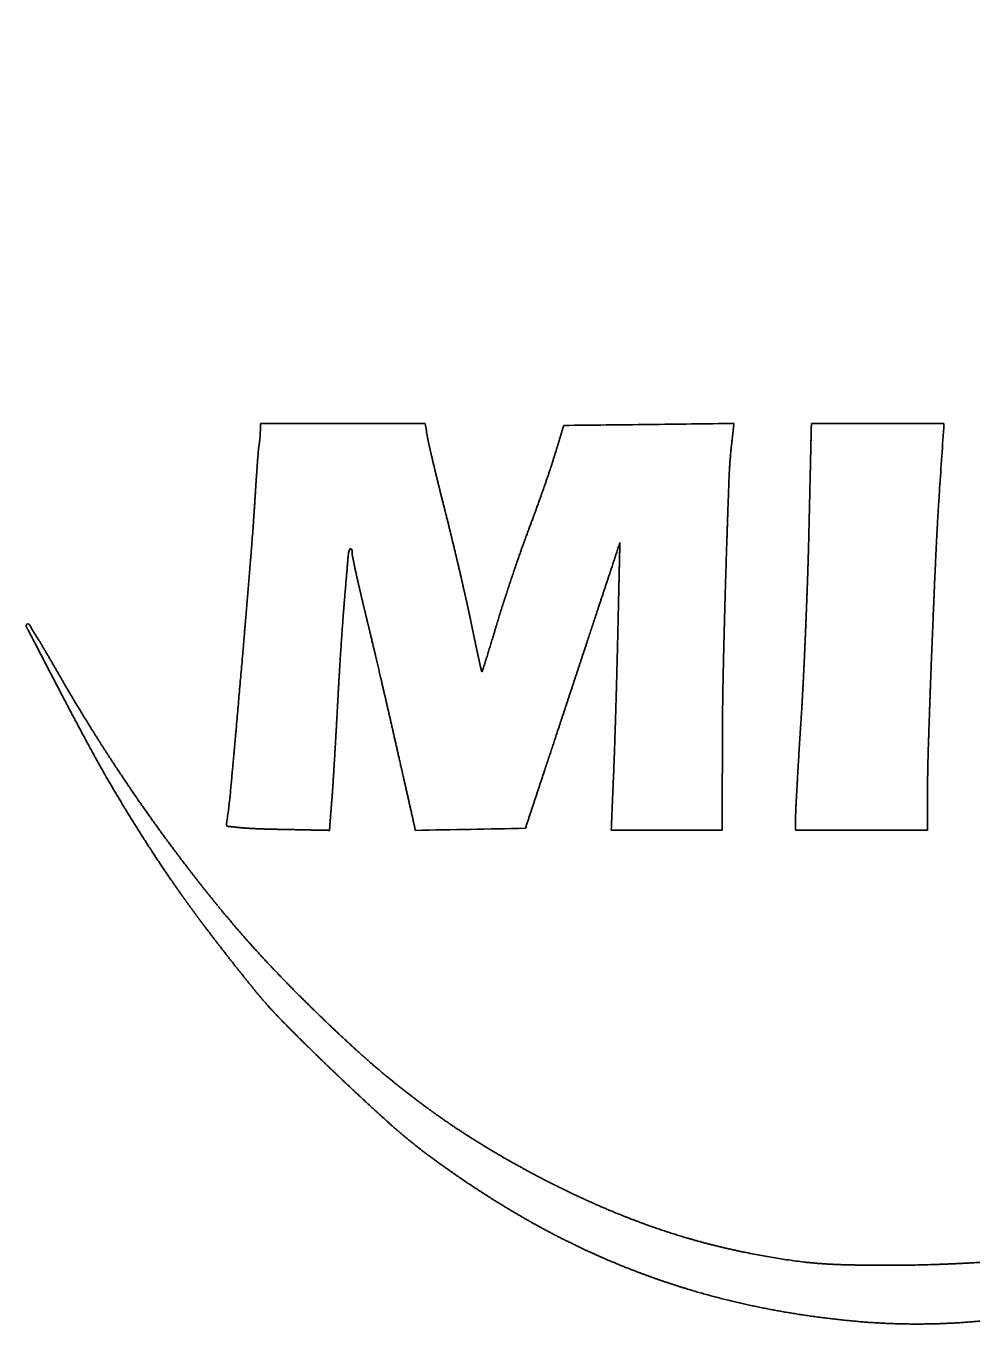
# Model space of a CAD drawing. Extents: x 6327 to 10269, y -393 to 3204.
# Drawn here: x 8619.85 to 8641.71, y 1441.02 to 1471.03 of the extents above; entities that cross this region are included whole.
import ezdxf

# ---------------------------------------------------------------- set-up
doc = ezdxf.new("R2010")
doc.units = 0
doc.header["$LTSCALE"] = 5
doc.layers.add('1', color=7, linetype='CONTINUOUS', true_color=0xffffff)

msp = doc.modelspace()

# ---------------------------------------------------------------- linework, layer by layer
at = {"layer": '1', "color": 7, "linetype": 'Continuous', "lineweight": 35}
for points, weights, degree, knots in [([(8652.502, 1444.419), (8652.147, 1444.241), (8651.791, 1444.065), (8651.434, 1443.891), (8650.867, 1443.615), (8650.656, 1443.517), (8650.443, 1443.421), (8649.491, 1443.014), (8648.744, 1442.721), (8647.989, 1442.451), (8646.517, 1441.974), (8645.8, 1441.771), (8645.075, 1441.596), (8643.673, 1441.311), (8642.995, 1441.203), (8642.313, 1441.122), (8641.004, 1441.021), (8640.376, 1441.006), (8639.749, 1441.025), (8638.441, 1441.136), (8637.761, 1441.224), (8637.086, 1441.344), (8635.768, 1441.64), (8635.126, 1441.818), (8634.495, 1442.028), (8633.247, 1442.512), (8632.632, 1442.786), (8632.031, 1443.09), (8630.831, 1443.774), (8630.231, 1444.15), (8629.648, 1444.551), (8628.861, 1445.143), (8628.644, 1445.316), (8628.432, 1445.496), (8627.918, 1445.96), (8627.612, 1446.242), (8627.309, 1446.526), (8626.71, 1447.098), (8626.413, 1447.386), (8626.12, 1447.677), (8625.643, 1448.158), (8625.463, 1448.352), (8625.29, 1448.551), (8624.882, 1449.055), (8624.642, 1449.355), (8624.406, 1449.658), (8623.968, 1450.229), (8623.767, 1450.498), (8623.57, 1450.769), (8623.191, 1451.307), (8623.009, 1451.574), (8622.83, 1451.843), (8622.469, 1452.406), (8622.285, 1452.699), (8622.105, 1452.995), (8621.781, 1453.539), (8621.637, 1453.788), (8621.497, 1454.038), (8621.176, 1454.631), (8620.993, 1454.973), (8620.812, 1455.315), (8620.44, 1456.029), (8620.247, 1456.4), (8620.054, 1456.771), (8619.862, 1457.142), (8619.85, 1457.164), (8619.849, 1457.189), (8619.858, 1457.213), (8619.875, 1457.23), (8619.881, 1457.235), (8619.889, 1457.237), (8619.896, 1457.234), (8619.9, 1457.227), (8619.946, 1457.155), (8619.991, 1457.083), (8620.036, 1457.011), (8620.134, 1456.854), (8620.186, 1456.769), (8620.238, 1456.684), (8620.349, 1456.495), (8620.409, 1456.393), (8620.468, 1456.29), (8620.816, 1455.68), (8621.114, 1455.179), (8621.421, 1454.683), (8622.053, 1453.707), (8622.377, 1453.226), (8622.71, 1452.752), (8623.379, 1451.837), (8623.715, 1451.396), (8624.059, 1450.963), (8624.733, 1450.147), (8625.065, 1449.767), (8625.406, 1449.396), (8626.144, 1448.634), (8626.539, 1448.242), (8626.941, 1447.857), (8627.7, 1447.157), (8628.059, 1446.846), (8628.428, 1446.545), (8629.16, 1445.984), (8629.524, 1445.724), (8629.897, 1445.475), (8630.678, 1444.99), (8631.085, 1444.753), (8631.499, 1444.527), (8632.271, 1444.133), (8632.628, 1443.962), (8632.988, 1443.8), (8633.693, 1443.502), (8634.037, 1443.369), (8634.386, 1443.245), (8635.082, 1443.021), (8635.429, 1442.921), (8635.779, 1442.831), (8636.494, 1442.67), (8636.858, 1442.599), (8637.224, 1442.538), (8637.867, 1442.449), (8638.143, 1442.421), (8638.42, 1442.403), (8639.08, 1442.384), (8639.462, 1442.379), (8639.844, 1442.379), (8640.607, 1442.39), (8640.987, 1442.401), (8641.367, 1442.418), (8642.015, 1442.455), (8642.283, 1442.481), (8642.55, 1442.517), (8643.44, 1442.673), (8644.061, 1442.807), (8644.676, 1442.962), (8645.929, 1443.33), (8646.566, 1443.538), (8647.197, 1443.767), (8648.514, 1444.292), (8649.2, 1444.588), (8649.878, 1444.903), (8651.322, 1445.622), (8652.091, 1446.023), (8652.852, 1446.437), (8654.029, 1447.104), (8654.451, 1447.348), (8654.871, 1447.594), (8655.722, 1448.103), (8656.153, 1448.365), (8656.582, 1448.629), (8657.521, 1449.218), (8658.032, 1449.541), (8658.541, 1449.867), (8659.728, 1450.638), (8660.408, 1451.081), (8661.087, 1451.526), (8662.451, 1452.425), (8663.139, 1452.877), (8663.826, 1453.329), (8664.883, 1454.024), (8665.254, 1454.265), (8665.624, 1454.506), (8666.316, 1454.953), (8666.637, 1455.158), (8666.958, 1455.363), (8667.726, 1455.847), (8668.172, 1456.128), (8668.619, 1456.408), (8669.403, 1456.899), (8669.741, 1457.109), (8670.08, 1457.318), (8670.765, 1457.738), (8671.111, 1457.948), (8671.458, 1458.158), (8672.124, 1458.558), (8672.443, 1458.749), (8672.763, 1458.938), (8673.331, 1459.273), (8673.581, 1459.418), (8673.832, 1459.561), (8674.164, 1459.748), (8674.244, 1459.793), (8674.325, 1459.839), (8674.51, 1459.943), (8674.614, 1460.001), (8674.718, 1460.06), (8674.932, 1460.18), (8675.041, 1460.242), (8675.15, 1460.303), (8675.357, 1460.419), (8675.455, 1460.474), (8675.552, 1460.529), (8676.035, 1460.8), (8676.424, 1461.011), (8676.816, 1461.217), (8677.805, 1461.717), (8678.401, 1462.016), (8678.998, 1462.311), (8680.198, 1462.898), (8680.801, 1463.189), (8681.405, 1463.478), (8682.428, 1463.961), (8682.847, 1464.153), (8683.27, 1464.338), (8685.238, 1465.174), (8686.798, 1465.788), (8688.374, 1466.36), (8691.506, 1467.406), (8693.062, 1467.875), (8694.631, 1468.3), (8697.826, 1469.065), (8699.451, 1469.407), (8701.086, 1469.702), (8704.491, 1470.218), (8706.261, 1470.445), (8708.035, 1470.631), (8710.223, 1470.811), (8710.634, 1470.839), (8711.046, 1470.861), (8712.101, 1470.904), (8712.745, 1470.927), (8713.388, 1470.948), (8714.671, 1470.985), (8715.309, 1471.001), (8715.948, 1471.015), (8716.946, 1471.032), (8717.306, 1471.032), (8717.666, 1471.025), (8718.124, 1471.009), (8718.223, 1471.005), (8718.323, 1471.002), (8718.572, 1470.994), (8718.723, 1470.989), (8718.873, 1470.984), (8719.192, 1470.973), (8719.361, 1470.968), (8719.529, 1470.963), (8719.862, 1470.952), (8720.026, 1470.947), (8720.19, 1470.942), (8720.354, 1470.937)], [0.500130056192, 0.500126394048, 0.500125173334, 0.500126394048, 0.500058035833, 0.500034029047, 0.500058035833, 0.499871886821, 0.499785830364, 0.499871886821, 0.499728922674, 0.499595211502, 0.499728922674, 0.499656154709, 0.499498187548, 0.499656154709, 0.49932048255, 0.49905062467, 0.49932048255, 0.499545187144, 0.499350230794, 0.499545187144, 0.499432888312, 0.499200499019, 0.499432888312, 0.499450809642, 0.499224394125, 0.499450809642, 0.499626338162, 0.499458432152, 0.499626338162, 0.499879617159, 0.499796137482, 0.499879617159, 0.500105284255, 0.500097026943, 0.500105284255, 0.500106142504, 0.500098171275, 0.500106142504, 0.49982328911, 0.499721033417, 0.49982328911, 0.500107080631, 0.50009942211, 0.500107080631, 0.500078211522, 0.500060929965, 0.500078211522, 0.500073016664, 0.500054003487, 0.500073016664, 0.5000924301, 0.500079888069, 0.5000924301, 0.500081290452, 0.500065035206, 0.500081290452, 0.500121558685, 0.500118726182, 0.500121558685, 0.500129921995, 0.500129877263, 0.500129921995, 0.500130056192, 0.451845139653, 0.435750167473, 0.451845139653, 0.500130056192, 0.406344397312, 0.375082511018, 0.406344397312, 0.500130056192, 0.500128687982, 0.500128231912, 0.500128687982, 0.500110162685, 0.500103531517, 0.500110162685, 0.500123124121, 0.500120813431, 0.500123124121, 0.500031320655, 0.49999840881, 0.500031320655, 0.500028076985, 0.499994083916, 0.500028076985, 0.500019552893, 0.49998271846, 0.500019552893, 0.499936685237, 0.499872228252, 0.499936685237, 0.500029315468, 0.499995735226, 0.500029315468, 0.499871977647, 0.499785951465, 0.499871977647, 0.499828881696, 0.499728490197, 0.499828881696, 0.499909617047, 0.499836137331, 0.499909617047, 0.499968138503, 0.499914165939, 0.499968138503, 0.499887230171, 0.499806288164, 0.499887230171, 0.499874604655, 0.499789454143, 0.499874604655, 0.49991233679, 0.499839763656, 0.49991233679, 0.499757346418, 0.499633109827, 0.499757346418, 0.50007232033, 0.500053075042, 0.50007232033, 0.500073038022, 0.500054031966, 0.500073038022, 0.499703842781, 0.499561771645, 0.499703842781, 0.499745221138, 0.499616942786, 0.499745221138, 0.499853189397, 0.499760900466, 0.499853189397, 0.499913877422, 0.499841817832, 0.499913877422, 0.500040496594, 0.500010643395, 0.500040496594, 0.500113710431, 0.500108261844, 0.500113710431, 0.50011676092, 0.500112329163, 0.50011676092, 0.500121861043, 0.500119129327, 0.500121861043, 0.500128590343, 0.500128101727, 0.500128590343, 0.500129996664, 0.500129976821, 0.500129996664, 0.500128220193, 0.500127608194, 0.500128220193, 0.500126644056, 0.500125506677, 0.500126644056, 0.50012953993, 0.500129367843, 0.50012953993, 0.500127428891, 0.500126553123, 0.500127428891, 0.500127703311, 0.500126919017, 0.500127703311, 0.500127492691, 0.50012663819, 0.500127492691, 0.500118777013, 0.500115017286, 0.500118777013, 0.500130050886, 0.500130049117, 0.500130050886, 0.50013005504, 0.500130054656, 0.50013005504, 0.50013005504, 0.500130054656, 0.50013005504, 0.500130053947, 0.500130053199, 0.500130053947, 0.50007077353, 0.500051012643, 0.50007077353, 0.500124396536, 0.500122509984, 0.500124396536, 0.500124254333, 0.500122320379, 0.500124254333, 0.500080048187, 0.500063378852, 0.500080048187, 0.499934279668, 0.499869020827, 0.499934279668, 0.49989370568, 0.499814922176, 0.49989370568, 0.499905293965, 0.499830373222, 0.499905293965, 0.4999836336, 0.49993482607, 0.4999836336, 0.500075780605, 0.500057688743, 0.500075780605, 0.500125800677, 0.500124382172, 0.500125800677, 0.500126315135, 0.500125068116, 0.500126315135, 0.500038748532, 0.500008312645, 0.500038748532, 0.500129765032, 0.500129667979, 0.500129765032, 0.500130029505, 0.500130020609, 0.500130029505, 0.500130029273, 0.5001300203, 0.500130029273, 0.500130024432, 0.500130013845, 0.500130024432, 0.500130056192], 4, [0, 0, 0, 0, 0, 0.013034, 0.013034, 0.013034, 0.020699, 0.020699, 0.020699, 0.047019, 0.047019, 0.047019, 0.071454, 0.071454, 0.071454, 0.09393, 0.09393, 0.09393, 0.114452, 0.114452, 0.114452, 0.13684, 0.13684, 0.13684, 0.158553, 0.158553, 0.158553, 0.180483, 0.180483, 0.180483, 0.203509, 0.203509, 0.203509, 0.212543, 0.212543, 0.212543, 0.226056, 0.226056, 0.226056, 0.239496, 0.239496, 0.239496, 0.248081, 0.248081, 0.248081, 0.260572, 0.260572, 0.260572, 0.271469, 0.271469, 0.271469, 0.281963, 0.281963, 0.281963, 0.293211, 0.293211, 0.293211, 0.302543, 0.302543, 0.302543, 0.315126, 0.315126, 0.315126, 0.328708, 0.328708, 0.328708, 0.328708, 0.32943, 0.32943, 0.32943, 0.32943, 0.329612, 0.329612, 0.329612, 0.329612, 0.331647, 0.331647, 0.331647, 0.334022, 0.334022, 0.334022, 0.336858, 0.336858, 0.336858, 0.350759, 0.350759, 0.350759, 0.364582, 0.364582, 0.364582, 0.377777, 0.377777, 0.377777, 0.38979, 0.38979, 0.38979, 0.40305, 0.40305, 0.40305, 0.414367, 0.414367, 0.414367, 0.425017, 0.425017, 0.425017, 0.436231, 0.436231, 0.436231, 0.445631, 0.445631, 0.445631, 0.454412, 0.454412, 0.454412, 0.462996, 0.462996, 0.462996, 0.471808, 0.471808, 0.471808, 0.478394, 0.478394, 0.478394, 0.487462, 0.487462, 0.487462, 0.496483, 0.496483, 0.496483, 0.502856, 0.502856, 0.502856, 0.517888, 0.517888, 0.517888, 0.53376, 0.53376, 0.53376, 0.551438, 0.551438, 0.551438, 0.571929, 0.571929, 0.571929, 0.583448, 0.583448, 0.583448, 0.595369, 0.595369, 0.595369, 0.609666, 0.609666, 0.609666, 0.628854, 0.628854, 0.628854, 0.648312, 0.648312, 0.648312, 0.658768, 0.658768, 0.658768, 0.667778, 0.667778, 0.667778, 0.680243, 0.680243, 0.680243, 0.689658, 0.689658, 0.689658, 0.699247, 0.699247, 0.699247, 0.708028, 0.708028, 0.708028, 0.714855, 0.714855, 0.714855, 0.717044, 0.717044, 0.717044, 0.719872, 0.719872, 0.719872, 0.722837, 0.722837, 0.722837, 0.72548, 0.72548, 0.72548, 0.735942, 0.735942, 0.735942, 0.751695, 0.751695, 0.751695, 0.76753, 0.76753, 0.76753, 0.778434, 0.778434, 0.778434, 0.818062, 0.818062, 0.818062, 0.856448, 0.856448, 0.856448, 0.89566, 0.89566, 0.89566, 0.937765, 0.937765, 0.937765, 0.947491, 0.947491, 0.947491, 0.962692, 0.962692, 0.962692, 0.977766, 0.977766, 0.977766, 0.986257, 0.986257, 0.986257, 0.988598, 0.988598, 0.988598, 0.99215, 0.99215, 0.99215, 0.996131, 0.996131, 0.996131, 1, 1, 1, 1, 1]), ([(8626.864, 1452.435), (8626.464, 1452.443), (8626.065, 1452.451), (8625.5, 1452.462), (8625.334, 1452.467), (8625.043, 1452.479), (8624.919, 1452.487), (8624.7, 1452.507), (8624.605, 1452.517), (8624.511, 1452.528), (8624.491, 1452.531), (8624.479, 1452.547), (8624.482, 1452.566), (8624.524, 1452.834), (8624.557, 1453.103), (8624.661, 1454.252), (8624.739, 1455.13), (8624.891, 1456.874), (8624.964, 1457.739), (8625.08, 1459.159), (8625.12, 1459.715), (8625.162, 1460.393), (8625.17, 1460.515), (8625.186, 1460.747), (8625.194, 1460.857), (8625.209, 1461.058), (8625.216, 1461.15), (8625.226, 1461.272), (8625.23, 1461.301), (8625.24, 1461.35), (8625.243, 1461.371), (8625.249, 1461.419), (8625.252, 1461.447), (8625.258, 1461.505), (8625.26, 1461.535), (8625.264, 1461.592), (8625.265, 1461.62), (8625.269, 1461.71), (8625.271, 1461.774), (8625.273, 1461.837)], [0.500103521661, 0.500103521661, 0.500103521661, 0.500083970036, 0.500083970036, 0.500000164685, 0.500000164685, 0.500066603741, 0.500066603741, 0.500103521661, 0.39837904563, 0.39837904563, 0.500103521661, 0.499929046077, 0.499929046077, 0.500103073301, 0.500103073301, 0.500102209119, 0.500102209119, 0.500087058018, 0.500087058018, 0.500101797532, 0.500101797532, 0.500100273771, 0.500100273771, 0.500102184682, 0.500102184682, 0.499646637468, 0.499646637468, 0.499932158837, 0.499932158837, 0.500072653756, 0.500072653756, 0.500073375332, 0.500073375332, 0.500052473334, 0.500052473334, 0.500103521661, 0.500103521661, 0.500103521661], 3, [0, 0, 0, 0, 0.122075, 0.122075, 0.17284, 0.17284, 0.21104, 0.21104, 0.240107, 0.240107, 0.240107, 0.244966, 0.244966, 0.244966, 0.310936, 0.310936, 0.525638, 0.525638, 0.73695, 0.73695, 0.87256, 0.87256, 0.902317, 0.902317, 0.929085, 0.929085, 0.951576, 0.951576, 0.958695, 0.958695, 0.963782, 0.963782, 0.970601, 0.970601, 0.977887, 0.977887, 0.984558, 0.984558, 1, 1, 1, 1]), ([(8629.13, 1461.52), (8629.141, 1461.454), (8629.155, 1461.388), (8629.205, 1461.173), (8629.24, 1461.023), (8629.318, 1460.694), (8629.362, 1460.516), (8629.453, 1460.146), (8629.501, 1459.954), (8629.603, 1459.553), (8629.655, 1459.342), (8629.762, 1458.896), (8629.818, 1458.66), (8629.926, 1458.198), (8629.977, 1457.973), (8630.067, 1457.573), (8630.104, 1457.398), (8630.169, 1457.082), (8630.198, 1456.941), (8630.253, 1456.681), (8630.279, 1456.561), (8630.328, 1456.335), (8630.351, 1456.229), (8630.375, 1456.122), (8630.376, 1456.116), (8630.379, 1456.11), (8630.384, 1456.106), (8630.387, 1456.102), (8630.392, 1456.103), (8630.394, 1456.108), (8630.426, 1456.211), (8630.459, 1456.313), (8630.528, 1456.532), (8630.564, 1456.649), (8630.642, 1456.905), (8630.684, 1457.045), (8630.775, 1457.352), (8630.826, 1457.519), (8630.945, 1457.887), (8631.011, 1458.088), (8631.147, 1458.491), (8631.216, 1458.693), (8631.347, 1459.064), (8631.409, 1459.234), (8631.532, 1459.561), (8631.591, 1459.72), (8631.709, 1460.047), (8631.769, 1460.214), (8631.881, 1460.534), (8631.933, 1460.687), (8632.02, 1460.946), (8632.054, 1461.053), (8632.15, 1461.372), (8632.213, 1461.583), (8632.277, 1461.795)], [0.500103521661, 0.49996549278, 0.49996549278, 0.500101892681, 0.500101892681, 0.500101076347, 0.500101076347, 0.500101932045, 0.500101932045, 0.500098052243, 0.500098052243, 0.50010073035, 0.50010073035, 0.500100675513, 0.500100675513, 0.500090465463, 0.500090465463, 0.50010265812, 0.50010265812, 0.500101249387, 0.500101249387, 0.500103479985, 0.500103479985, 0.500103521661, 0.486661132556, 0.486661132556, 0.500103521661, 0.340077964251, 0.340077964251, 0.500103521661, 0.500103404036, 0.500103404036, 0.500097407928, 0.500097407928, 0.500101392314, 0.500101392314, 0.500079621457, 0.500079621457, 0.500095858762, 0.500095858762, 0.500095890375, 0.500095890375, 0.50008292379, 0.50008292379, 0.500096198494, 0.500096198494, 0.500098097979, 0.500098097979, 0.500098021645, 0.500098021645, 0.500057776603, 0.500057776603, 0.500103521661, 0.500103521661, 0.500103521661], 3, [0, 0, 0, 0, 0.021055, 0.021055, 0.069587, 0.069587, 0.127382, 0.127382, 0.189489, 0.189489, 0.257721, 0.257721, 0.334074, 0.334074, 0.406847, 0.406847, 0.463007, 0.463007, 0.508332, 0.508332, 0.546854, 0.546854, 0.581091, 0.581091, 0.581091, 0.583087, 0.583087, 0.583087, 0.584139, 0.584139, 0.584139, 0.606517, 0.606517, 0.631953, 0.631953, 0.662329, 0.662329, 0.69871, 0.69871, 0.742784, 0.742784, 0.787224, 0.787224, 0.824829, 0.824829, 0.860055, 0.860055, 0.89709, 0.89709, 0.930701, 0.930701, 0.953997, 0.953997, 1, 1, 1, 1]), ([(8636.211, 1461.841), (8636.194, 1461.692), (8636.177, 1461.543), (8636.128, 1461.116), (8636.106, 1460.836), (8636.069, 1459.813), (8636.044, 1459.071), (8635.998, 1457.565), (8635.978, 1456.801), (8635.949, 1455.452), (8635.943, 1454.866), (8635.942, 1453.667), (8635.941, 1453.053), (8635.941, 1452.439)], [0.500103521661, 0.500103521661, 0.500103521661, 0.49985042922, 0.49985042922, 0.500101917598, 0.500101917598, 0.500099907876, 0.500099907876, 0.500086239677, 0.500086239677, 0.500103521661, 0.500103521661, 0.500103521661], 3, [0, 0, 0, 0, 0.047747, 0.047747, 0.137226, 0.137226, 0.373974, 0.373974, 0.617638, 0.617638, 0.804296, 0.804296, 1, 1, 1, 1]), ([(8637.634, 1452.439), (8637.635, 1452.545), (8637.635, 1452.651), (8637.636, 1452.827), (8637.638, 1452.897), (8637.652, 1453.162), (8637.663, 1453.358), (8637.687, 1453.786), (8637.7, 1454.02), (8637.73, 1454.509), (8637.746, 1454.765), (8637.783, 1455.328), (8637.8, 1455.634), (8637.834, 1456.331), (8637.852, 1456.722), (8637.885, 1457.518), (8637.9, 1457.923), (8637.926, 1458.687), (8637.936, 1459.045), (8637.963, 1460.215), (8637.981, 1461.026), (8638, 1461.837)], [0.500013613762, 0.500013613762, 0.500013613762, 0.49991574434, 0.49991574434, 0.500013133215, 0.500013133215, 0.500012648931, 0.500012648931, 0.500013066524, 0.500013066524, 0.500003525573, 0.500003525573, 0.500011184184, 0.500011184184, 0.500011222215, 0.500011222215, 0.500008557319, 0.500008557319, 0.500013613762, 0.500013613762, 0.500013613762], 3, [0, 0, 0, 0, 0.033761, 0.033761, 0.056051, 0.056051, 0.118521, 0.118521, 0.193021, 0.193021, 0.274938, 0.274938, 0.372825, 0.372825, 0.49745, 0.49745, 0.626936, 0.626936, 0.74116, 0.74116, 1, 1, 1, 1]), ([(8640.963, 1460.335), (8640.929, 1459.828), (8640.9, 1459.321), (8640.842, 1458.072), (8640.811, 1457.33), (8640.753, 1455.858), (8640.727, 1455.128), (8640.69, 1453.993), (8640.683, 1453.586), (8640.682, 1452.933), (8640.682, 1452.686), (8640.682, 1452.439)], [0.500013613762, 0.499995462079, 0.499995462079, 0.50001159067, 0.50001159067, 0.500011947347, 0.500011947347, 0.49997030633, 0.49997030633, 0.500013613762, 0.500013613762, 0.500013613762], 3, [0, 0, 0, 0, 0.192765, 0.192765, 0.474787, 0.474787, 0.752039, 0.752039, 0.906246, 0.906246, 1, 1, 1, 1]), ([(8628.851, 1452.435), (8628.788, 1452.711), (8628.726, 1452.987), (8628.549, 1453.772), (8628.433, 1454.281), (8628.239, 1455.137), (8628.159, 1455.483), (8628.014, 1456.109), (8627.949, 1456.388), (8627.817, 1456.945), (8627.75, 1457.222), (8627.645, 1457.657), (8627.607, 1457.815), (8627.538, 1458.113), (8627.506, 1458.253), (8627.45, 1458.513), (8627.425, 1458.631), (8627.4, 1458.75), (8627.393, 1458.782), (8627.39, 1458.815), (8627.39, 1458.864), (8627.389, 1458.881), (8627.387, 1458.898), (8627.385, 1458.911), (8627.383, 1458.923), (8627.378, 1458.934), (8627.375, 1458.941), (8627.371, 1458.946), (8627.365, 1458.949), (8627.36, 1458.952), (8627.354, 1458.952), (8627.35, 1458.947), (8627.323, 1458.92), (8627.306, 1458.885), (8627.303, 1458.847), (8627.273, 1458.502), (8627.244, 1458.157), (8627.183, 1457.426), (8627.155, 1457.04), (8627.101, 1456.223), (8627.076, 1455.792), (8627.041, 1455.139), (8627.029, 1454.918), (8627.004, 1454.474), (8626.991, 1454.253), (8626.966, 1453.837), (8626.954, 1453.643), (8626.934, 1453.331), (8626.925, 1453.212), (8626.898, 1452.874), (8626.881, 1452.654), (8626.864, 1452.435)], [0.500103521661, 0.500103521661, 0.500103521661, 0.500103451662, 0.500103451662, 0.500102885177, 0.500102885177, 0.50010232256, 0.50010232256, 0.500102291966, 0.500102291966, 0.500099476602, 0.500099476602, 0.500095306661, 0.500095306661, 0.500100954843, 0.500100954843, 0.500103521661, 0.498327554243, 0.498327554243, 0.499624368392, 0.499624368392, 0.500103521661, 0.49708211548, 0.49708211548, 0.500103521661, 0.4811566311, 0.4811566311, 0.500103521661, 0.43191533913, 0.43191533913, 0.500103521661, 0.479971894765, 0.479971894765, 0.500103521661, 0.500102782302, 0.500102782302, 0.500090962231, 0.500090962231, 0.500097009959, 0.500097009959, 0.500102903287, 0.500102903287, 0.500102909692, 0.500102909692, 0.500102936227, 0.500102936227, 0.50009415485, 0.50009415485, 0.500103521661, 0.500103521661, 0.500103521661], 3, [0, 0, 0, 0, 0.071533, 0.071533, 0.203508, 0.203508, 0.293506, 0.293506, 0.365995, 0.365995, 0.438173, 0.438173, 0.479155, 0.479155, 0.515552, 0.515552, 0.546272, 0.546272, 0.546272, 0.554499, 0.554499, 0.558785, 0.558785, 0.558785, 0.561899, 0.561899, 0.561899, 0.563564, 0.563564, 0.563564, 0.564767, 0.564767, 0.564767, 0.572472, 0.572472, 0.572472, 0.641553, 0.641553, 0.71878, 0.71878, 0.804984, 0.804984, 0.84923, 0.84923, 0.893564, 0.893564, 0.932325, 0.932325, 0.956065, 0.956065, 1, 1, 1, 1]), ([(8633.575, 1459.086), (8633.43, 1458.648), (8633.286, 1458.211), (8633.071, 1457.56), (8633, 1457.346), (8632.834, 1456.842), (8632.738, 1456.552), (8632.539, 1455.951), (8632.437, 1455.64), (8632.239, 1455.043), (8632.145, 1454.757), (8631.831, 1453.808), (8631.611, 1453.145), (8631.392, 1452.482)], [0.500103521661, 0.500103521661, 0.500103521661, 0.500103518756, 0.500103518756, 0.500103521174, 0.500103521174, 0.500103521174, 0.500103521174, 0.50010352089, 0.50010352089, 0.500103521661, 0.500103521661, 0.500103521661], 3, [0, 0, 0, 0, 0.198694, 0.198694, 0.295864, 0.295864, 0.42753, 0.42753, 0.568788, 0.568788, 0.698694, 0.698694, 1, 1, 1, 1]), ([(8633.375, 1452.439), (8633.393, 1452.87), (8633.411, 1453.3), (8633.438, 1453.943), (8633.446, 1454.155), (8633.463, 1454.658), (8633.472, 1454.948), (8633.49, 1455.553), (8633.499, 1455.867), (8633.515, 1456.472), (8633.522, 1456.763), (8633.544, 1457.731), (8633.559, 1458.408), (8633.575, 1459.086)], [0.500103521661, 0.500103521661, 0.500103521661, 0.50010045369, 0.50010045369, 0.500103036488, 0.500103036488, 0.500103046672, 0.500103046672, 0.50010276961, 0.50010276961, 0.500103521661, 0.500103521661, 0.500103521661], 3, [0, 0, 0, 0, 0.194347, 0.194347, 0.290063, 0.290063, 0.421384, 0.421384, 0.56308, 0.56308, 0.694338, 0.694338, 1, 1, 1, 1])]:
    msp.add_rational_spline(points, weights, degree=degree, knots=knots, dxfattribs=at)
for points in [[(8625.273, 1461.837), (8625.907, 1461.837), (8626.54, 1461.837), (8627.808, 1461.837), (8628.441, 1461.837), (8629.075, 1461.837)], [(8632.277, 1461.795), (8632.933, 1461.803), (8633.588, 1461.81), (8634.9, 1461.825), (8635.555, 1461.833), (8636.211, 1461.841)], [(8638, 1461.837), (8638.51, 1461.837), (8639.021, 1461.837), (8640.042, 1461.837), (8640.553, 1461.837), (8641.063, 1461.837)], [(8631.392, 1452.482), (8630.968, 1452.474), (8630.545, 1452.466), (8629.698, 1452.451), (8629.274, 1452.443), (8628.851, 1452.435)], [(8635.941, 1452.439), (8635.513, 1452.439), (8635.085, 1452.439), (8634.23, 1452.439), (8633.802, 1452.439), (8633.375, 1452.439)], [(8640.682, 1452.439), (8640.174, 1452.439), (8639.666, 1452.439), (8638.65, 1452.439), (8638.142, 1452.439), (8637.634, 1452.439)]]:
    msp.add_open_spline(points, degree=3, knots=[0, 0, 0, 0, 0.5, 0.5, 1, 1, 1, 1], dxfattribs=at)
for points in [[(8629.075, 1461.837), (8629.093, 1461.732), (8629.112, 1461.626), (8629.13, 1461.52)], [(8641.063, 1461.837), (8641.03, 1461.337), (8640.996, 1460.836), (8640.963, 1460.335)]]:
    msp.add_open_spline(points, degree=3, dxfattribs=at)

doc.saveas('drawing.dxf')
